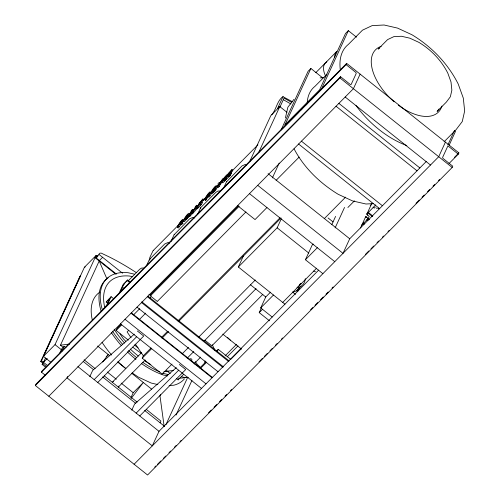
<?xml version="1.0" encoding="UTF-8"?>
<svg xmlns="http://www.w3.org/2000/svg" width="500" height="500" viewBox="0 0 500 500"><rect width="100%" height="100%" fill="white"/><g stroke="black" fill="none" stroke-linecap="round" stroke-linejoin="round"><path stroke-width="0.75" d="M169.431 243.162L167.712 242.619L164.737 243.956L149.4 259.444L149.544 260.119M174.219 234.638L189.587 218.869L192.562 217.531L194.281 218.075M219.875 191.019L217.944 191.062L215.969 192.231L200.631 207.719L200.775 208.394M226.688 181.663L242.056 165.894L245.031 164.55L246.75 165.1M305.319 278.644C305.119 283.087 301.756 287.256 297.2 287.631L297.031 287.994M285.394 118.006L287.875 107.2L294.037 99.269M222.613 182.244L222.525 182.581A4.338 0.681 -51.2 0 0 223 182.675L226.238 179.462L226.663 178.562L225.819 177.881C220.031 184.331 224.762 176.363 227.188 174.994L227.644 174.044L223.756 178.256L221.681 181.906A4.338 0.681 -51.2 0 0 222.156 181.994L225.819 177.881M201.55 202.975C204.306 201.669 198.706 207.65 197.95 208.019L197.106 207.338L197.581 206.337L200.325 203.406L198.675 204.375L198.931 203.519L202.938 198.981L203.781 199.662L201.688 202.106M120.931 290.531L121.388 290.425M188.819 216.038L188.975 215.675M40.744 361.494L79.875 276.406L80.644 275.631L41.506 360.719L40.744 361.494L42.744 363.088L42.125 364.419L45.775 367.331M50.731 362.181L43.431 356.356L84.388 267.312L96.106 255.438L97.431 255.425M42.125 364.419L42.894 363.65L45.462 358.056M458.306 154.144L448.919 146.662A1.294 0.706 44.7 0 0 447.612 146.531L442.688 157.25A1.294 0.706 44.7 0 0 443.375 158.719L452.762 166.2L452.181 167.463L147.575 475L35.337 385.5L35.919 384.237L340.531 76.7L349.913 84.181A1.294 0.706 44.7 0 0 351.219 84.312L356.15 73.594A1.294 0.706 44.7 0 0 355.456 72.125L346.075 64.644L346.65 63.381L458.881 152.887L458.306 154.144L448.975 163.569M45.569 375.456L41.463 372.181L42.044 370.925L346.65 63.381M43.431 356.356L55.025 344.65L96.106 255.438M116.425 274.088L95.95 257.762L96.869 255.769M95.95 257.762C98.456 257.312 98.494 252.256 101.169 253.094L109.556 257.081A181.406 98.663 44.7 0 1 136.406 272.675M63.519 347.625L60.469 345.188L99.194 260.994L106.931 278.906M59.488 353.688L61.75 348.775L64.2 346.3L65.919 347.675M61.938 351.213L64.2 346.3M67.644 376.481L67 377.869L152.294 445.894L159 431.319L318.694 270.087M102.713 309.675L106.544 305.419L109.738 298.469L106.237 302L108.056 303.45M106.237 302L111.112 296.694L113.481 298.581M107.25 305.094L111.112 296.694M119.25 292.975L123.112 284.575L127.65 279.994L130.612 282.356M123.787 288.394L124.119 287.669L120.625 291.2L123.819 284.25L127.65 279.994M89.794 376.662L92.644 370.462L134.306 334.175M128.312 340.125L116.163 330.438L117.131 328.331L120.975 324.45M146.481 265.794L149.4 259.444M171.006 241.412L174.25 234.356M150.262 298.025L151.225 295.931L149.438 294.5M197.712 214.069L200.631 207.719M172.006 364.087L162.125 374.062L142.225 358.188L143.338 355.781L151.019 348.019M223.475 188.438L226.719 181.381M130.969 397.594L133.212 392.713L143.312 382.512L131.094 398.537M131.788 410.156L134.637 403.956L176.306 367.663M249.675 161.581L270.788 115.681L279.794 106.587L286.988 112.325M271.806 114.65C276.525 109.244 276.925 100.85 283.094 96.45L277.631 108.319L279.163 106.775L278.775 107.613M258.681 152.487L279.794 106.587M279.862 107.219L284.056 98.094L291.5 102.312M281.056 130.037L308.062 71.325L310.9 68.463L322.55 77.756M160.581 394.45L159.963 395.788L164.163 426.512M284.931 124.913L310.9 68.463M176.312 378.406L178.137 379.862L178.781 378.462M272.394 177.9L279.212 163.069M160.125 422.8L160.925 421.062L146.294 409.394M284.931 304.169L238.331 267.006L243.356 256.087M166 424.513L187.806 377.113M356.494 37.169L348.338 30.663L321.331 89.375L315.75 95.013M176.038 415.062L191.975 380.412M35.337 385.5L339.95 77.956L340.531 76.7M217.269 351.463L218.238 349.369L230.763 359.356L241.188 348.812M238.331 267.006L277.15 227.819L281.231 218.944M360.119 74.125L353.419 88.7L48.812 396.238M272.188 317.038L260.725 307.9L265.75 296.975L270.531 292.15M269.481 320.794L259.225 312.619L261.4 307.9M322.875 273.669L305.419 259.744L312.125 245.169L313.212 244.069M297.981 290.994L299.606 287.456M331.775 224.688L335.581 216.412M335.112 227.919L344.531 207.45M426.356 161.388L349.712 238.769L343.006 253.344L257.712 185.325M360.487 227.981L365.781 216.462L368.269 218.444L361.381 225.4M371.906 203.15L366.744 214.369L369.231 216.356L368.269 218.444M445.412 142.144L438.713 156.719L134.1 464.256M447.788 145.094L454.25 131.044M449.075 145.331L455.45 131.475L454.369 130.619M177.413 227.325C176.762 226.612 182.906 217.606 183.144 219.619A2.65 0.419 -51.2 0 1 181.838 221.556C180.188 222.625 182.556 222.069 182.925 223.287L181.625 224.606L180.1 223.594L177.413 227.325L178.256 228.006L181.225 224.131M180.569 221.906L179.844 223.438L181.994 220.675L180.569 221.906L181.412 222.587M192.506 209.456L190.5 213.694L192.7 211.469L193.544 212.144L193.162 212.956L189.831 216.312L188.988 215.637L191.381 210.594L192.506 209.456L193.35 210.138L192.013 212.956M189.831 216.312L190.431 215.056M196.65 205.269L194.644 209.506L196.85 207.281L197.694 207.963L193.981 212.131L193.137 211.45L195.525 206.406L196.65 205.269L197.494 205.95L196.494 208.069M193.137 211.45L196.85 207.281M197.95 208.019L198.425 207.019M202.475 202.594L201.569 201.775L199.913 202.756L202.938 198.981M204.713 199.762C204.056 199.05 210.206 190.044 210.444 192.056A2.65 0.419 -51.2 0 1 209.137 193.994C207.488 195.062 209.856 194.506 210.225 195.725L208.919 197.044L207.681 195.894L206.781 196.637L204.713 199.762L205.556 200.444C207.025 200.175 207.406 195.494 208.919 197.044M207.144 195.875C209.794 191.269 209.819 193.656 207.144 195.875L207.987 196.55M205.556 200.444L206.45 198.55M222.45 181.388L218.312 187.562L217.469 186.881L218.319 185.087L218.012 183.706L219.3 182.406L220.144 183.081M217.469 186.881L222.894 178.775L219.363 183.588L219.3 182.406M230.331 174.312L231.694 172.512L230.85 171.838L227.875 175.95L230.119 173.688L230.963 174.369L230.581 175.175L227.213 178.575L226.369 177.9L228.756 172.856L231.994 169.587L232.838 170.263L231.4 172.144M231.994 169.587L228.894 173.812L230.85 171.838M226.369 177.9L230.119 173.688M185.556 219.325L188.406 215.544M123.513 284.919L124.581 283.481M215.669 189.3L215.912 188.881M213.056 191.369L214.606 189.144M201.119 204.25L200.263 205.4M220.512 183.756L220.188 184.281M189.331 216.044L184.519 221.519A4.644 0.731 -51.2 0 1 184.056 221.394M224.513 179.631L227.506 176.088M204.931 362.8L205.062 360.887M187.781 217.744L188.094 217.3M182.2 222.463L182.756 221.319M96.538 256.488L97.381 256.131M215.081 190.181L212.694 192.581M102.662 361.987L108.3 354.588L106.175 356.737M439 109L437.113 111.419L446.344 102.1L450.356 96.769L451.863 90.162L451.006 81.994L447.812 73.144C441.369 60.356 431.131 49.731 418.894 42.362L409.856 38.188L401.45 36.256L393.869 36.637L387.619 39.594L378.162 49.075L379.444 48.475M209.1 195.4L209.5 194.9M187.45 218.188L186.731 219.031M226.663 178.562L225.869 179.494M214.975 188.719L215.7 187.981M225.469 179.925L224.375 180.987M99.412 260.519L102.594 257.312M348.338 30.663L345.5 33.525L319.581 89.875L284.981 124.812M315.788 72.669L336.806 51.444A20.094 10.931 44.7 0 0 334.681 57.075M326.987 74.194L314.906 86.394A62.638 34.069 44.7 0 0 307.213 103.119M153.25 250.519L179.006 224.519M189.419 214.006L190.512 212.9M192.6 210.894L195.444 207.919M196.744 206.706L198.731 204.6M203.663 199.619L206.95 196.3M216.819 186.344L218.463 184.681M232.706 170.294L257.913 144.844M42.744 363.088L47.263 358.519M180.781 223.925L182.081 222.606M188.988 215.637L192.319 212.275L193.162 212.956M208.075 196.363L209.381 195.05M230.712 173.5L231.694 172.512M192.225 213.481L193.544 212.144M228.725 176.631L230.512 174.819M128.2 280.844L139.706 269.231L141.675 268.056L143.613 268.019M282 129.088L298.719 112.206M300.919 109.987L302.019 108.875M305.863 104.994L307.512 103.331M310.806 100.006L313 97.788M41.463 372.181L346.075 64.644M150.075 295.069L238.456 205.837M116.163 330.438L121.638 324.906M150.375 295.887L239.175 206.238M133.725 314.725L139.725 308.663M276.125 180.344L299.144 157.106M128.75 330.262L127.106 331.925L131.05 337.725M139.156 319.756L145.725 313.125M157.231 301.512L245.956 211.931M94.175 379.619L136.65 336.737M266.938 207.562L255.044 219.569L237.587 205.65M97.75 382.475L143.719 336.056L137.35 330.975M113 381.531L141.525 352.731M161.444 337.494L167.481 331.4M177.913 320.869L279.994 217.806M142.225 358.188L151.569 348.756M162.013 338.212L168.606 331.556M179.05 321.012L281.081 218M145.15 360L118.269 387.137A3.856 2.094 44.7 0 0 118.744 386.112M182.438 353.556L188.475 347.456M198.906 336.925L255.294 280M324.231 218.7L345.6 197.125M187.219 358.156L193.769 351.544M202.819 340.5L204.95 340.256L256.075 288.644M136.169 413.113L178.644 370.231M139.744 415.962L185.719 369.55L179.344 364.469M347.875 207.506L354.45 200.863M178.137 379.862L183.631 374.312M194.069 363.775L200.662 357.119M262.825 294.363L211.887 345.788L204.95 340.256M305.419 259.744L317.312 247.731M199.75 368.031L205.694 362.025M216.588 351.031L218.238 349.369M200.731 368.162L206.731 362.106M260.725 307.9L273.469 295.031M259.225 312.619L262.519 309.294M370.2 205.631L372.319 203.487M225.087 355.881L236.462 344.4M366.981 213.744L375.744 204.9M375.319 207.031L374.25 208.113L373.113 207.2M227.213 356.819L238.044 345.881M299.494 284.688L300.525 283.637L301.15 283.644L297.2 287.631M282.725 302.413L316.625 268.188M444.1 141.769L456.012 129.744L462.262 121.55L464.663 111.006L463.3 98.106L458.231 84.044C447.919 63.562 431.512 46.537 411.912 34.737L397.531 28.094L384.094 25.006L372.137 25.619L362.475 30.175L348.394 44.387A68.412 37.206 44.7 0 0 340.244 69.181M301 286.375L296.669 290.75L297.706 291.575M454.487 157.325L458.881 152.887M154.738 467.094L155.838 465.981M157.481 464.319L160.775 460.994M163.519 458.225L165.712 456.006M169.006 452.681L170.656 451.019M174.494 447.144L176.144 445.481M179.981 441.6L181.081 440.494M208.525 412.788L211.269 410.019M214.013 407.244L216.756 404.475M219.5 401.706L221.694 399.487M224.988 396.163L226.637 394.5M230.475 390.619L231.575 389.513M259.019 361.806L262.312 358.481M264.506 356.269L267.25 353.494M269.994 350.725L272.188 348.506M275.481 345.181L277.131 343.519M281.519 339.087L282.619 337.981M310.606 309.719L312.806 307.5M315 305.287L317.744 302.519M320.487 299.744L323.231 296.975M325.975 294.206L328.175 291.988M332.013 288.106L333.113 287M365.494 254.306L368.787 250.981M370.981 248.762L373.725 245.994M377.019 242.669L378.669 241.006M382.506 237.131L383.606 236.019M387.994 231.588L389.094 230.481M415.988 203.325L419.281 200M422.025 197.231L424.219 195.012M427.512 191.694L429.706 189.475M433 186.15L434.65 184.488M438.488 180.606L439.588 179.5M202.95 200.413L203.781 199.662M299.056 288.644L296.544 290.863L293.263 292.006M197.106 207.338L200.394 203.969L201.569 201.775M183.675 220.837C193.419 211.819 188.812 209.725 183.212 220.719A4.644 0.731 -51.2 0 0 183.675 220.837A2.65 0.419 -51.2 0 1 182.681 222.231M84.513 267.144L85.231 266.956M182.188 222.9L182.925 223.287M217.194 186.231C217.981 188.175 213.731 192.269 211.819 193.956A4.644 0.731 -51.2 0 1 211.356 193.831M189.894 213.794L190.3 213.744M60.469 345.188L69.594 344.056M163.981 371.562L173.713 370.456M320.144 77.881L324.106 77.675M373.519 203.625L365.956 204.006L352.525 200.919L338.144 194.275C319.975 183.15 304.025 167.825 294.075 148.837M169.1 385.487L173.612 385.25A60.769 33.05 44.7 0 0 184.363 378.919M188.256 377.556L184.925 377.619L181.419 376.662M148.906 294.475L150.431 294.606M313.431 271.1L315.456 271.544M134.425 274.169L128.112 272.719A64.956 35.331 44.7 0 0 102.469 310.219M132.756 276.769L129.694 276.062A60.769 33.05 44.7 0 0 104.656 307.175M166.569 371.194L168.062 371.538M168.694 374.663L164.35 373.669A64.956 35.331 44.7 0 1 163.019 373.188M167.431 375.938L163.088 374.938A64.956 35.331 44.7 0 1 141.675 363.706M157.881 384.581L151.175 383.044L138.431 377.156L132.119 372.856M376.3 208.069L377.269 208.419M292.569 101.812L282.975 96.706M283.456 99.769L290.906 103.981M339.95 77.956L452.181 167.463M345.181 97.013L430.475 165.031M338.831 103.331L419.856 167.95M335.994 106.194L417.019 170.812M301.388 141.131L382.419 205.75M298.55 143.994L379.581 208.612M378.025 208.088L379.062 208.919M368.169 212.288L372.812 215.994M367.713 212.838L372.494 216.65M367.656 218.294L369.444 219.725M367.444 219.037L368.606 219.969M366.581 219.731L367.775 220.688M363.531 222.812L364.725 223.762M362.869 223.663L364.031 224.587M328.081 217.963L333.05 221.919M268.075 173.663L349.712 238.769M249.481 193.637L334.775 261.656M277.15 227.819L308.775 253.038M292.475 291.962L295.494 294.369M250.512 284.825L265.75 296.975M222.775 334.125L241.513 349.069M99.131 254.55L122.525 273.206M151.5 296.788L156.925 301.112M147.875 296.125L229.2 360.981M127.319 280.719L129.756 282.669M147.444 296.775L228.569 361.469M95.031 257.675L115.6 274.075M141.806 301.775L223.544 366.956M141.519 302.538L222.55 367.156M136.981 307.119L218.012 371.737M131.337 312.819L212.662 377.675M130.981 313.175L212.013 377.794M124.981 319.237L206.012 383.856M120.394 323.775L201.475 388.431M134.388 344.975L138.038 347.881M166.594 370.656L170.238 373.562M97.6 346.056L109.513 355.556M117.963 362.294L125.806 368.55A60.769 33.05 44.7 0 1 117.881 361.575M131.844 373.369L151.637 389.15M107.256 372.013L116.306 379.231M121.137 383.088L133.212 392.713M84.113 359.806L95.087 368.556M104.231 375.85L137.15 402.1M83.244 361.488L93.55 369.706M102.638 376.956L135.819 403.413M144.662 410.469L164.719 426.463M55.025 344.65L61.719 349.988M77.919 366.656L159 431.319M41.506 360.719L47.756 365.706M42.894 363.65L46.537 366.556M231.612 170.4L232.456 171.075M230.469 172.644L231.312 173.319M229.5 172.531L230.344 173.206M229.737 174.5L230.581 175.175M228.506 174.625L229.35 175.3M225.394 178.781L226.238 179.462M219.456 183.931L220.3 184.613M218.594 185.744L219.444 186.425M206.781 196.637L207.625 197.312M205.837 198.625L206.681 199.306M202.494 199.919L203.337 200.594M200.456 201.881L201.3 202.562M199.806 204.262L200.656 204.944M196.462 208.088L197.306 208.769M179.481 224.2L180.325 224.875M178.538 226.188L179.381 226.869M227.456 337.381L230.475 340.269M200.381 367.337L197.362 364.456L195.287 361.637M125.781 341.256L123.7 339.231L119.9 333.781M210.225 195.725L209.325 195.45L209.981 194.669A2.65 0.419 -51.2 0 0 210.981 193.287M181.331 224.206L181.625 224.606M194.069 362.831L195.306 364.513M135.438 344.175L143.338 355.781M212.331 344.819L214.956 350.481M441.906 106.069A44.256 24.069 44.7 0 1 398.275 105.15M394.137 101.819A44.256 24.069 44.7 0 1 381.2 46.363M367.744 215.169A1.294 0.706 44.7 0 1 367.05 213.706M365.475 217.131A1.294 0.706 44.7 0 1 366.781 217.256M406.825 145.544A68.412 37.206 44.7 0 1 356.019 105.525M189.662 359.45A1.181 0.969 24.7 0 1 191.494 359.025A1.181 0.969 24.7 0 1 191.231 360.706M325.725 76.312A20.094 10.931 44.7 0 1 326.8 61.875M150.087 259.194A3.456 1.881 44.7 0 1 149.9 257.319L152.944 250.906A3.456 1.881 44.7 0 1 153.719 250.306M111.644 355.025A60.769 33.05 44.7 0 1 102.1 342.344M92.425 320.5A60.769 33.05 44.7 0 1 99.85 292.125M150.844 364.625A60.769 33.05 44.7 0 1 144.462 360.631M138.225 356.019A60.769 33.05 44.7 0 1 130.294 349.038M124.556 343.056A60.769 33.05 44.7 0 1 114.087 329.144M159.631 371.831A64.956 35.331 44.7 0 1 142.931 362.438M136.637 357.706A64.956 35.331 44.7 0 1 128.569 350.538M122.719 344.431A64.956 35.331 44.7 0 1 112.519 331.15M187.069 377.3A64.956 35.331 44.7 0 1 179.85 378.088M135.969 359.45A64.956 35.331 44.7 0 1 127.306 351.812M121.456 345.706A64.956 35.331 44.7 0 1 111.263 332.425M101.206 311.494A64.956 35.331 44.7 0 1 108.125 277.825M112.525 382.556A3.856 2.094 44.7 0 1 113.519 381.287M140.875 353.069A130.631 71.05 44.7 0 1 132.706 347.156M184.488 219.231C185.844 219.119 187.894 216.169 188.175 214.481A2.275 0.356 -51.2 0 0 187.562 214.869L184.488 219.231M211.788 191.669C213.144 191.556 215.188 188.606 215.469 186.919A2.275 0.356 -51.2 0 0 214.856 187.306L211.788 191.669M210.594 192.819L210.512 193.156A4.644 0.731 -51.2 0 0 210.975 193.275C220.056 185.056 216.938 181.581 210.594 192.819"/></g></svg>
